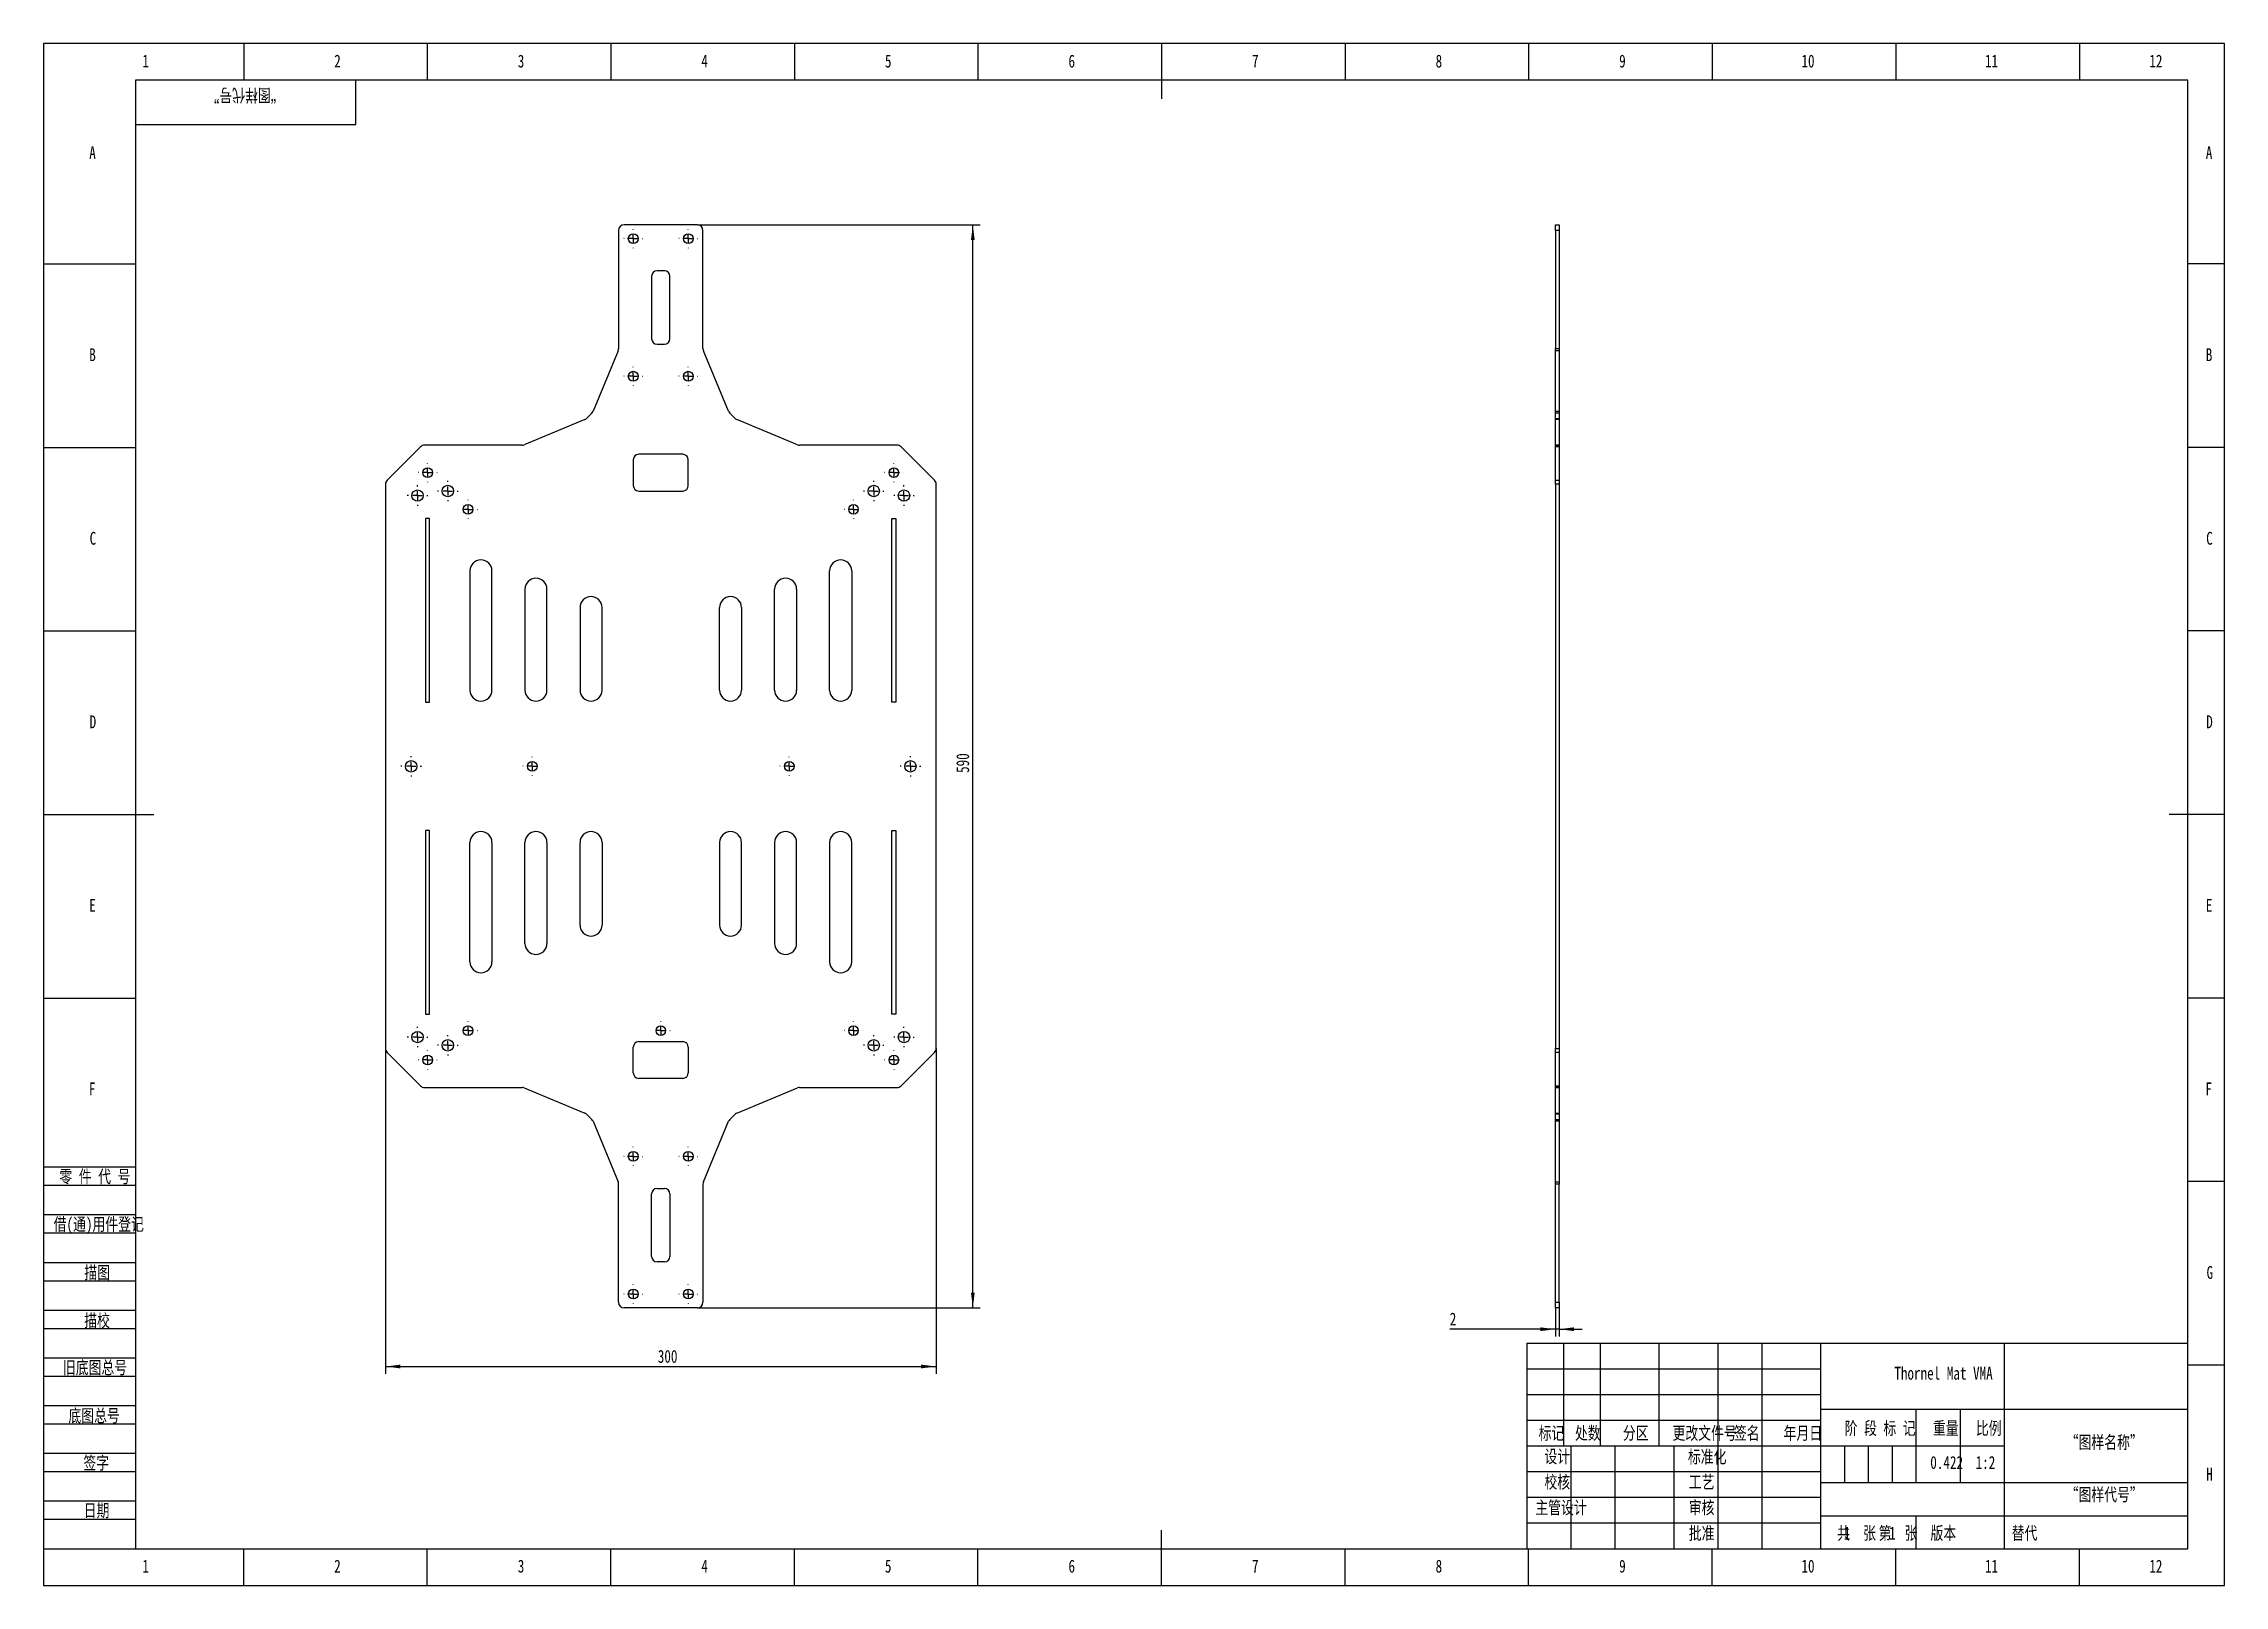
# Model space of a CAD drawing. Header units: millimetres. Extents: x 0 to 594, y 0 to 420.
import ezdxf

# ---------------------------------------------------------------- set-up
doc = ezdxf.new("R2010")
doc.units = ezdxf.units.MM
for name, color, linetype in [('10', 7, 'Continuous'), ('5', 7, 'Continuous'), ('SLD-0', 7, 'Continuous')]:
    doc.layers.add(name, color=color, linetype=linetype)
doc.styles.add('SLDTEXTSTYLE0', font='HYSWLONGFANGSONG.TTF', dxfattribs={"bigfont": 'bigfont'})
doc.styles.add('SLDTEXTSTYLE1', font='长仿宋体', dxfattribs={"bigfont": 'bigfont'})
doc.styles.add('SLDTEXTSTYLE2', font='HYSWLONGFANGSONG.TTF')
doc.dimstyles.new('SLDDIMSTYLE0', dxfattribs={"dimtxt": 3.5, "dimasz": 4.08, "dimexe": 0, "dimexo": 0.0625, "dimgap": 0.875, "dimtad": 2, "dimlfac": 2, "dimrnd": 1e-09, "dimzin": 12, "dimdsep": 46, "dimtxsty": 'SLDTEXTSTYLE2', "dimsah": 1, "dimcen": 0.09, "dimadec": 0, "dimazin": 3, "dimtfac": 1, "dimtofl": 0, "dimtmove": 0, "dimatfit": 3, "dimfxl": 0, "dimfrac": 2, "dimtolj": 1, "dimtzin": 12, "dimarcsym": 0})
doc.dimstyles.new('SLDDIMSTYLE1', dxfattribs={"dimtxt": 3.5, "dimasz": 4.08, "dimexe": 0, "dimexo": 0.0625, "dimgap": 0.875, "dimtad": 2, "dimlfac": 2, "dimrnd": 1e-09, "dimzin": 12, "dimdsep": 46, "dimtxsty": 'SLDTEXTSTYLE2', "dimsah": 1, "dimcen": 0.09, "dimadec": 0, "dimazin": 3, "dimtfac": 1, "dimtmove": 0, "dimatfit": 0, "dimfxl": 0, "dimfrac": 2, "dimtolj": 1, "dimtzin": 12, "dimarcsym": 0})

# ---------------------------------------------------------------- blocks, each defined once
blk = doc.blocks.new('_D')
at = {"layer": '10'}
for p, q in [((93.1, 146.25), (93.1, 57.62)), ((243.1, 146.25), (243.1, 57.62)), ((93.1, 59.62), (243.1, 59.62))]:
    blk.add_line(p, q, dxfattribs=at)
for points in [[(93.1, 59.62), (97.18, 59.12), (97.18, 60.13)], [(243.1, 59.62), (239.02, 60.13), (239.02, 59.12)]]:
    blk.add_solid(points, dxfattribs=at)
at = {"layer": '10', "insert": (167.29, 64.14), "char_height": 3.5, "attachment_point": 1, "style": 'SLDTEXTSTYLE2'}
blk.add_mtext('300', dxfattribs=at)
blk = doc.blocks.new('_D_1')
at = {"layer": '10'}
for p, q in [((178.1, 370.62), (255.1, 370.62)), ((253.1, 75.62), (253.1, 370.62)), ((178.1, 75.62), (255.1, 75.62))]:
    blk.add_line(p, q, dxfattribs=at)
for points in [[(253.1, 370.62), (252.6, 366.54), (253.61, 366.54)], [(253.1, 75.62), (253.61, 79.7), (252.6, 79.7)]]:
    blk.add_solid(points, dxfattribs=at)
at = {"layer": '10', "insert": (248.59, 221.32), "char_height": 3.5, "attachment_point": 1, "rotation": 90, "style": 'SLDTEXTSTYLE2'}
blk.add_mtext('590', dxfattribs=at)
blk = doc.blocks.new('SW_CENTERMARKSYMBOL_0')
at = {"layer": '10', "color": 0}
for p, q in [((-2.5, 0), (-2.6, 0)), ((0, 0), (-1.25, 0)), ((0, 2.5), (0, 2.6)), ((0, 0), (0, 1.25)), ((0, 0), (0, -1.25)), ((0, 0), (1.25, 0)), ((2.5, 0), (2.6, 0)), ((0, -2.5), (0, -2.6))]:
    blk.add_line(p, q, dxfattribs=at)
blk = doc.blocks.new('SW_CENTERMARKSYMBOL_1')
at = {"layer": '10', "color": 0}
for p, q in [((-2.5, 0), (-2.6, 0)), ((0, 0), (-1.25, 0)), ((0, 2.5), (0, 2.6)), ((0, 0), (0, 1.25)), ((0, 0), (0, -1.25)), ((0, 0), (1.25, 0)), ((2.5, 0), (2.6, 0)), ((0, -2.5), (0, -2.6))]:
    blk.add_line(p, q, dxfattribs=at)
blk = doc.blocks.new('SW_CENTERMARKSYMBOL_2')
at = {"layer": '10', "color": 0}
for p, q in [((-2.5, 0), (-2.6, 0)), ((0, 0), (-1.25, 0)), ((0, 2.5), (0, 2.6)), ((0, 0), (0, 1.25)), ((0, 0), (0, -1.25)), ((0, 0), (1.25, 0)), ((2.5, 0), (2.6, 0)), ((0, -2.5), (0, -2.6))]:
    blk.add_line(p, q, dxfattribs=at)
blk = doc.blocks.new('SW_CENTERMARKSYMBOL_3')
at = {"layer": '10', "color": 0}
for p, q in [((-2.5, 0), (-2.6, 0)), ((0, 0), (-1.25, 0)), ((0, 2.5), (0, 2.6)), ((0, 0), (0, 1.25)), ((0, 0), (0, -1.25)), ((0, 0), (1.25, 0)), ((2.5, 0), (2.6, 0)), ((0, -2.5), (0, -2.6))]:
    blk.add_line(p, q, dxfattribs=at)
blk = doc.blocks.new('SW_CENTERMARKSYMBOL_4')
at = {"layer": '10', "color": 0}
for p, q in [((-2.5, 0), (-2.6, 0)), ((0, 0), (-1.25, 0)), ((0, 2.5), (0, 2.6)), ((0, 0), (0, 1.25)), ((0, 0), (0, -1.25)), ((0, 0), (1.25, 0)), ((2.5, 0), (2.6, 0)), ((0, -2.5), (0, -2.6))]:
    blk.add_line(p, q, dxfattribs=at)
blk = doc.blocks.new('SW_CENTERMARKSYMBOL_5')
at = {"layer": '10', "color": 0}
for p, q in [((-2.5, 0), (-2.6, 0)), ((0, 0), (-1.25, 0)), ((0, 2.5), (0, 2.6)), ((0, 0), (0, 1.25)), ((0, 0), (0, -1.25)), ((0, 0), (1.25, 0)), ((2.5, 0), (2.6, 0)), ((0, -2.5), (0, -2.6))]:
    blk.add_line(p, q, dxfattribs=at)
blk = doc.blocks.new('SW_CENTERMARKSYMBOL_6')
at = {"layer": '10', "color": 0}
for p, q in [((-2.5, 0), (-2.6, 0)), ((0, 0), (-1.25, 0)), ((0, 2.5), (0, 2.6)), ((0, 0), (0, 1.25)), ((0, 0), (0, -1.25)), ((0, 0), (1.25, 0)), ((2.5, 0), (2.6, 0)), ((0, -2.5), (0, -2.6))]:
    blk.add_line(p, q, dxfattribs=at)
blk = doc.blocks.new('SW_CENTERMARKSYMBOL_7')
at = {"layer": '10', "color": 0}
for p, q in [((-2.5, 0), (-2.6, 0)), ((0, 0), (-1.25, 0)), ((0, 2.5), (0, 2.6)), ((0, 0), (0, 1.25)), ((0, 0), (0, -1.25)), ((0, 0), (1.25, 0)), ((2.5, 0), (2.6, 0)), ((0, -2.5), (0, -2.6))]:
    blk.add_line(p, q, dxfattribs=at)
blk = doc.blocks.new('SW_CENTERMARKSYMBOL_8')
at = {"layer": '10', "color": 0}
for p, q in [((-2.5, 0), (-2.55, 0)), ((0, 0), (-1.25, 0)), ((0, 2.5), (0, 2.55)), ((0, 0), (0, 1.25)), ((0, 0), (0, -1.25)), ((0, 0), (1.25, 0)), ((2.5, 0), (2.55, 0)), ((0, -2.5), (0, -2.55))]:
    blk.add_line(p, q, dxfattribs=at)
blk = doc.blocks.new('SW_CENTERMARKSYMBOL_9')
at = {"layer": '10', "color": 0}
for p, q in [((-2.5, 0), (-2.55, 0)), ((0, 0), (-1.25, 0)), ((0, 2.5), (0, 2.55)), ((0, 0), (0, 1.25)), ((0, 0), (0, -1.25)), ((0, 0), (1.25, 0)), ((2.5, 0), (2.55, 0)), ((0, -2.5), (0, -2.55))]:
    blk.add_line(p, q, dxfattribs=at)
blk = doc.blocks.new('SW_CENTERMARKSYMBOL_10')
at = {"layer": '10', "color": 0}
for p, q in [((-2.5, 0), (-2.55, 0)), ((0, 0), (-1.25, 0)), ((0, 2.5), (0, 2.55)), ((0, 0), (0, 1.25)), ((0, 0), (0, -1.25)), ((0, 0), (1.25, 0)), ((2.5, 0), (2.55, 0)), ((0, -2.5), (0, -2.55))]:
    blk.add_line(p, q, dxfattribs=at)
blk = doc.blocks.new('SW_CENTERMARKSYMBOL_11')
at = {"layer": '10', "color": 0}
for p, q in [((-2.5, 0), (-2.55, 0)), ((0, 0), (-1.25, 0)), ((0, 2.5), (0, 2.55)), ((0, 0), (0, 1.25)), ((0, 0), (0, -1.25)), ((0, 0), (1.25, 0)), ((2.5, 0), (2.55, 0)), ((0, -2.5), (0, -2.55))]:
    blk.add_line(p, q, dxfattribs=at)
blk = doc.blocks.new('SW_CENTERMARKSYMBOL_12')
at = {"layer": '10', "color": 0}
for p, q in [((-2.5, 0), (-2.8, 0)), ((0, 0), (-1.25, 0)), ((0, 2.5), (0, 2.8)), ((0, 0), (0, 1.25)), ((0, 0), (0, -1.25)), ((0, 0), (1.25, 0)), ((2.5, 0), (2.8, 0)), ((0, -2.5), (0, -2.8))]:
    blk.add_line(p, q, dxfattribs=at)
blk = doc.blocks.new('SW_CENTERMARKSYMBOL_13')
at = {"layer": '10', "color": 0}
for p, q in [((-2.5, 0), (-2.8, 0)), ((0, 0), (-1.25, 0)), ((0, 2.5), (0, 2.8)), ((0, 0), (0, 1.25)), ((0, 0), (0, -1.25)), ((0, 0), (1.25, 0)), ((2.5, 0), (2.8, 0)), ((0, -2.5), (0, -2.8))]:
    blk.add_line(p, q, dxfattribs=at)
blk = doc.blocks.new('SW_CENTERMARKSYMBOL_14')
at = {"layer": '10', "color": 0}
for p, q in [((-2.5, 0), (-2.55, 0)), ((0, 0), (-1.25, 0)), ((0, 2.5), (0, 2.55)), ((0, 0), (0, 1.25)), ((0, 0), (0, -1.25)), ((0, 0), (1.25, 0)), ((2.5, 0), (2.55, 0)), ((0, -2.5), (0, -2.55))]:
    blk.add_line(p, q, dxfattribs=at)
blk = doc.blocks.new('SW_CENTERMARKSYMBOL_15')
at = {"layer": '10', "color": 0}
for p, q in [((-2.5, 0), (-2.55, 0)), ((0, 0), (-1.25, 0)), ((0, 2.5), (0, 2.55)), ((0, 0), (0, 1.25)), ((0, 0), (0, -1.25)), ((0, 0), (1.25, 0)), ((2.5, 0), (2.55, 0)), ((0, -2.5), (0, -2.55))]:
    blk.add_line(p, q, dxfattribs=at)
blk = doc.blocks.new('SW_CENTERMARKSYMBOL_16')
at = {"layer": '10', "color": 0}
for p, q in [((-2.5, 0), (-2.8, 0)), ((0, 0), (-1.25, 0)), ((0, 2.5), (0, 2.8)), ((0, 0), (0, 1.25)), ((0, 0), (0, -1.25)), ((0, 0), (1.25, 0)), ((2.5, 0), (2.8, 0)), ((0, -2.5), (0, -2.8))]:
    blk.add_line(p, q, dxfattribs=at)
blk = doc.blocks.new('SW_CENTERMARKSYMBOL_17')
at = {"layer": '10', "color": 0}
for p, q in [((-2.5, 0), (-2.55, 0)), ((0, 0), (-1.25, 0)), ((0, 2.5), (0, 2.55)), ((0, 0), (0, 1.25)), ((0, 0), (0, -1.25)), ((0, 0), (1.25, 0)), ((2.5, 0), (2.55, 0)), ((0, -2.5), (0, -2.55))]:
    blk.add_line(p, q, dxfattribs=at)
blk = doc.blocks.new('SW_CENTERMARKSYMBOL_18')
at = {"layer": '10', "color": 0}
for p, q in [((-2.5, 0), (-2.55, 0)), ((0, 0), (-1.25, 0)), ((0, 2.5), (0, 2.55)), ((0, 0), (0, 1.25)), ((0, 0), (0, -1.25)), ((0, 0), (1.25, 0)), ((2.5, 0), (2.55, 0)), ((0, -2.5), (0, -2.55))]:
    blk.add_line(p, q, dxfattribs=at)
blk = doc.blocks.new('SW_CENTERMARKSYMBOL_19')
at = {"layer": '10', "color": 0}
for p, q in [((-2.5, 0), (-2.55, 0)), ((0, 0), (-1.25, 0)), ((0, 2.5), (0, 2.55)), ((0, 0), (0, 1.25)), ((0, 0), (0, -1.25)), ((0, 0), (1.25, 0)), ((2.5, 0), (2.55, 0)), ((0, -2.5), (0, -2.55))]:
    blk.add_line(p, q, dxfattribs=at)
blk = doc.blocks.new('SW_CENTERMARKSYMBOL_20')
at = {"layer": '10', "color": 0}
for p, q in [((-2.5, 0), (-2.55, 0)), ((0, 0), (-1.25, 0)), ((0, 2.5), (0, 2.55)), ((0, 0), (0, 1.25)), ((0, 0), (0, -1.25)), ((0, 0), (1.25, 0)), ((2.5, 0), (2.55, 0)), ((0, -2.5), (0, -2.55))]:
    blk.add_line(p, q, dxfattribs=at)
blk = doc.blocks.new('SW_CENTERMARKSYMBOL_21')
at = {"layer": '10', "color": 0}
for p, q in [((-2.5, 0), (-2.55, 0)), ((0, 0), (-1.25, 0)), ((0, 2.5), (0, 2.55)), ((0, 0), (0, 1.25)), ((0, 0), (0, -1.25)), ((0, 0), (1.25, 0)), ((2.5, 0), (2.55, 0)), ((0, -2.5), (0, -2.55))]:
    blk.add_line(p, q, dxfattribs=at)
blk = doc.blocks.new('SW_CENTERMARKSYMBOL_22')
at = {"layer": '10', "color": 0}
for p, q in [((-2.5, 0), (-2.8, 0)), ((0, 0), (-1.25, 0)), ((0, 2.5), (0, 2.8)), ((0, 0), (0, 1.25)), ((0, 0), (0, -1.25)), ((0, 0), (1.25, 0)), ((2.5, 0), (2.8, 0)), ((0, -2.5), (0, -2.8))]:
    blk.add_line(p, q, dxfattribs=at)
blk = doc.blocks.new('SW_CENTERMARKSYMBOL_23')
at = {"layer": '10', "color": 0}
for p, q in [((-2.5, 0), (-2.8, 0)), ((0, 0), (-1.25, 0)), ((0, 2.5), (0, 2.8)), ((0, 0), (0, 1.25)), ((0, 0), (0, -1.25)), ((0, 0), (1.25, 0)), ((2.5, 0), (2.8, 0)), ((0, -2.5), (0, -2.8))]:
    blk.add_line(p, q, dxfattribs=at)
blk = doc.blocks.new('SW_CENTERMARKSYMBOL_24')
at = {"layer": '10', "color": 0}
for p, q in [((-2.5, 0), (-2.8, 0)), ((0, 0), (-1.25, 0)), ((0, 2.5), (0, 2.8)), ((0, 0), (0, 1.25)), ((0, 0), (0, -1.25)), ((0, 0), (1.25, 0)), ((2.5, 0), (2.8, 0)), ((0, -2.5), (0, -2.8))]:
    blk.add_line(p, q, dxfattribs=at)
blk = doc.blocks.new('SW_CENTERMARKSYMBOL_25')
at = {"layer": '10', "color": 0}
for p, q in [((-2.5, 0), (-2.8, 0)), ((0, 0), (-1.25, 0)), ((0, 2.5), (0, 2.8)), ((0, 0), (0, 1.25)), ((0, 0), (0, -1.25)), ((0, 0), (1.25, 0)), ((2.5, 0), (2.8, 0)), ((0, -2.5), (0, -2.8))]:
    blk.add_line(p, q, dxfattribs=at)
blk = doc.blocks.new('SW_CENTERMARKSYMBOL_26')
at = {"layer": '10', "color": 0}
for p, q in [((-2.5, 0), (-2.8, 0)), ((0, 0), (-1.25, 0)), ((0, 2.5), (0, 2.8)), ((0, 0), (0, 1.25)), ((0, 0), (0, -1.25)), ((0, 0), (1.25, 0)), ((2.5, 0), (2.8, 0)), ((0, -2.5), (0, -2.8))]:
    blk.add_line(p, q, dxfattribs=at)
blk = doc.blocks.new('SW_CENTERMARKSYMBOL_27')
at = {"layer": '10', "color": 0}
for p, q in [((-2.5, 0), (-2.8, 0)), ((0, 0), (-1.25, 0)), ((0, 2.5), (0, 2.8)), ((0, 0), (0, 1.25)), ((0, 0), (0, -1.25)), ((0, 0), (1.25, 0)), ((2.5, 0), (2.8, 0)), ((0, -2.5), (0, -2.8))]:
    blk.add_line(p, q, dxfattribs=at)
blk = doc.blocks.new('SW_CENTERMARKSYMBOL_28')
at = {"layer": '10', "color": 0}
for p, q in [((-2.5, 0), (-2.8, 0)), ((0, 0), (-1.25, 0)), ((0, 2.5), (0, 2.8)), ((0, 0), (0, 1.25)), ((0, 0), (0, -1.25)), ((0, 0), (1.25, 0)), ((2.5, 0), (2.8, 0)), ((0, -2.5), (0, -2.8))]:
    blk.add_line(p, q, dxfattribs=at)
blk = doc.blocks.new('_D_2')
at = {"layer": '10'}
for p, q in [((411.77, 75.62), (411.77, 67.79)), ((412.77, 75.62), (412.77, 67.79)), ((411.77, 69.79), (383, 69.79)), ((412.77, 69.79), (411.77, 69.79)), ((412.77, 69.79), (419.12, 69.79))]:
    blk.add_line(p, q, dxfattribs=at)
for points in [[(411.77, 69.79), (407.69, 70.3), (407.69, 69.28)], [(412.77, 69.79), (416.85, 69.28), (416.85, 70.3)]]:
    blk.add_solid(points, dxfattribs=at)
at = {"layer": '10', "insert": (383, 74.3), "char_height": 3.5, "attachment_point": 1, "style": 'SLDTEXTSTYLE2'}
blk.add_mtext('2', dxfattribs=at)

msp = doc.modelspace()

# ---------------------------------------------------------------- linework, layer by layer
at = {"color": 7, "linetype": 'Continuous', "lineweight": 25}
for p, q in [((156.6038, 369.1244), (156.6038, 336.9228)), ((178.1038, 370.6244), (158.1038, 370.6244)), ((179.6038, 336.9228), (179.6038, 369.1244)), ((411.767, 370.6244), (412.767, 370.6244)), ((411.767, 369.1244), (411.767, 370.6244)), ((412.767, 369.1244), (411.767, 369.1244)), ((411.767, 369.1244), (411.767, 336.9228)), ((412.767, 370.6244), (412.767, 369.1244)), ((412.767, 369.1244), (412.767, 336.9228)), ((165.6038, 356.6244), (165.6038, 339.6244)), ((169.1038, 358.1244), (167.1038, 358.1244)), ((170.6038, 339.6244), (170.6038, 356.6244)), ((156.4896, 336.3487), (149.6469, 319.829)), ((167.1038, 338.1244), (169.1038, 338.1244)), ((186.5607, 319.829), (179.718, 336.3487)), ((411.767, 336.9228), (412.767, 336.9228)), ((411.767, 336.3487), (411.767, 336.9228)), ((412.767, 336.3487), (411.767, 336.3487)), ((411.767, 319.829), (411.767, 336.3487)), ((412.767, 336.9228), (412.767, 336.3487)), ((412.767, 336.3487), (412.767, 319.829)), ((147.3992, 317.5813), (130.8794, 310.7386)), ((149.3217, 319.3423), (147.8858, 317.9064)), ((188.3217, 317.9064), (186.8858, 319.3423)), ((205.3281, 310.7386), (188.8084, 317.5813)), ((411.767, 319.829), (412.767, 319.829)), ((411.767, 319.3423), (411.767, 319.829)), ((412.767, 319.3423), (411.767, 319.3423)), ((411.767, 317.9064), (411.767, 319.3423)), ((411.767, 317.9064), (412.767, 317.9064)), ((411.767, 317.5813), (411.767, 317.9064)), ((412.767, 317.5813), (411.767, 317.5813)), ((411.767, 310.7386), (411.767, 317.5813)), ((412.767, 319.829), (412.767, 319.3423)), ((412.767, 319.3423), (412.767, 317.9064)), ((412.767, 317.9064), (412.767, 317.5813)), ((412.767, 317.5813), (412.767, 310.7386)), ((102.6645, 310.1851), (93.5431, 301.0637)), ((130.3054, 310.6244), (103.7251, 310.6244)), ((232.4825, 310.6244), (205.9022, 310.6244)), ((242.6645, 301.0637), (233.5431, 310.1851)), ((411.767, 310.7386), (412.767, 310.7386)), ((411.767, 310.6244), (411.767, 310.7386)), ((411.767, 310.6244), (412.767, 310.6244)), ((411.767, 310.1851), (411.767, 310.6244)), ((412.767, 310.1851), (411.767, 310.1851)), ((411.767, 301.0637), (411.767, 310.1851)), ((412.767, 310.7386), (412.767, 310.6244)), ((412.767, 310.6244), (412.767, 310.1851)), ((412.767, 310.1851), (412.767, 301.0637)), ((160.6038, 306.6244), (160.6038, 299.6244)), ((174.1038, 308.1244), (162.1038, 308.1244)), ((175.6038, 299.6244), (175.6038, 306.6244)), ((93.1038, 300.0031), (93.1038, 146.2457)), ((162.1038, 298.1244), (174.1038, 298.1244)), ((243.1038, 146.2457), (243.1038, 300.0031)), ((411.767, 301.0637), (412.767, 301.0637)), ((411.767, 300.0031), (411.767, 301.0637)), ((412.767, 300.0031), (411.767, 300.0031)), ((411.767, 300.0031), (411.767, 146.2457)), ((412.767, 301.0637), (412.767, 300.0031)), ((412.767, 300.0031), (412.767, 146.2457)), ((104.0538, 290.6244), (104.0538, 240.6244)), ((105.1538, 290.6244), (104.0538, 290.6244)), ((105.1538, 240.6244), (105.1538, 290.6244)), ((231.0538, 290.6244), (232.1538, 290.6244)), ((231.0538, 240.6244), (231.0538, 290.6244)), ((232.1538, 290.6244), (232.1538, 240.6244)), ((116.1038, 276.3744), (116.1038, 243.8744)), ((122.1038, 243.8744), (122.1038, 276.3744)), ((214.1038, 243.8744), (214.1038, 276.3744)), ((220.1038, 276.3744), (220.1038, 243.8744)), ((131.1038, 271.3744), (131.1038, 243.8744)), ((137.1038, 243.8744), (137.1038, 271.3744)), ((199.1038, 243.8744), (199.1038, 271.3744)), ((205.1038, 271.3744), (205.1038, 243.8744)), ((146.1038, 266.3744), (146.1038, 243.8744)), ((152.1038, 243.8744), (152.1038, 266.3744)), ((184.1038, 243.8744), (184.1038, 266.3744)), ((190.1038, 266.3744), (190.1038, 243.8744)), ((104.0538, 240.6244), (105.1538, 240.6244)), ((232.1538, 240.6244), (231.0538, 240.6244)), ((104.0538, 205.6244), (104.0538, 155.6244)), ((105.1538, 205.6244), (104.0538, 205.6244)), ((105.1538, 155.6244), (105.1538, 205.6244)), ((116.1038, 169.8744), (116.1038, 202.3744)), ((122.1038, 202.3744), (122.1038, 169.8744)), ((131.1038, 174.8744), (131.1038, 202.3744)), ((137.1038, 202.3744), (137.1038, 174.8744)), ((146.1038, 179.8744), (146.1038, 202.3744)), ((152.1038, 202.3744), (152.1038, 179.8744)), ((184.1038, 202.3744), (184.1038, 179.8744)), ((190.1038, 179.8744), (190.1038, 202.3744)), ((199.1038, 202.3744), (199.1038, 174.8744)), ((205.1038, 174.8744), (205.1038, 202.3744)), ((214.1038, 202.3744), (214.1038, 169.8744)), ((220.1038, 169.8744), (220.1038, 202.3744)), ((231.0538, 205.6244), (232.1538, 205.6244)), ((231.0538, 155.6244), (231.0538, 205.6244)), ((232.1538, 205.6244), (232.1538, 155.6244)), ((104.0538, 155.6244), (105.1538, 155.6244)), ((232.1538, 155.6244), (231.0538, 155.6244)), ((93.5431, 145.1851), (102.6645, 136.0637)), ((160.6038, 139.6244), (160.6038, 146.6244)), ((162.1038, 148.1244), (174.1038, 148.1244)), ((175.6038, 146.6244), (175.6038, 139.6244)), ((233.5431, 136.0637), (242.6645, 145.1851)), ((411.767, 146.2457), (412.767, 146.2457)), ((411.767, 145.1851), (411.767, 146.2457)), ((412.767, 145.1851), (411.767, 145.1851)), ((411.767, 136.0637), (411.767, 145.1851)), ((412.767, 146.2457), (412.767, 145.1851)), ((412.767, 145.1851), (412.767, 136.0637)), ((174.1038, 138.1244), (162.1038, 138.1244)), ((103.7251, 135.6244), (130.3054, 135.6244)), ((130.8794, 135.5102), (147.3992, 128.6675)), ((188.8084, 128.6675), (205.3281, 135.5102)), ((205.9022, 135.6244), (232.4825, 135.6244)), ((411.767, 136.0637), (412.767, 136.0637)), ((411.767, 135.6244), (411.767, 136.0637)), ((412.767, 135.6244), (411.767, 135.6244)), ((411.767, 135.5102), (411.767, 135.6244)), ((412.767, 135.5102), (411.767, 135.5102)), ((411.767, 128.6675), (411.767, 135.5102)), ((412.767, 136.0637), (412.767, 135.6244)), ((412.767, 135.6244), (412.767, 135.5102)), ((412.767, 135.5102), (412.767, 128.6675)), ((147.8858, 128.3423), (149.3217, 126.9064)), ((149.6469, 126.4198), (156.4896, 109.9)), ((179.718, 109.9), (186.5607, 126.4198)), ((186.8858, 126.9064), (188.3217, 128.3423)), ((411.767, 128.6675), (412.767, 128.6675)), ((411.767, 128.3423), (411.767, 128.6675)), ((412.767, 128.3423), (411.767, 128.3423)), ((411.767, 126.9064), (411.767, 128.3423)), ((411.767, 126.9064), (412.767, 126.9064)), ((411.767, 126.4198), (411.767, 126.9064)), ((412.767, 126.4198), (411.767, 126.4198)), ((411.767, 109.9), (411.767, 126.4198)), ((412.767, 128.6675), (412.767, 128.3423)), ((412.767, 128.3423), (412.767, 126.9064)), ((412.767, 126.9064), (412.767, 126.4198)), ((412.767, 126.4198), (412.767, 109.9)), ((156.6038, 77.1244), (156.6038, 109.326)), ((167.1038, 108.1244), (169.1038, 108.1244)), ((179.6038, 109.326), (179.6038, 77.1244)), ((411.767, 109.9), (412.767, 109.9)), ((411.767, 109.326), (411.767, 109.9)), ((412.767, 109.326), (411.767, 109.326)), ((411.767, 77.1244), (411.767, 109.326)), ((412.767, 109.9), (412.767, 109.326)), ((412.767, 77.1244), (412.767, 109.326)), ((165.6038, 89.6244), (165.6038, 106.6244)), ((170.6038, 106.6244), (170.6038, 89.6244)), ((169.1038, 88.1244), (167.1038, 88.1244)), ((178.1038, 75.6244), (158.1038, 75.6244)), ((411.767, 77.1244), (412.767, 77.1244)), ((411.767, 75.6244), (411.767, 77.1244)), ((412.767, 75.6244), (411.767, 75.6244)), ((412.767, 77.1244), (412.767, 75.6244))]:
    msp.add_line(p, q, dxfattribs=at)
for centre, radius in [((160.6038, 366.8744), 1.35), ((175.6038, 366.8744), 1.35), ((160.6038, 329.3744), 1.35), ((175.6038, 329.3744), 1.35), ((104.6038, 303.1244), 1.3), ((231.6038, 303.1244), 1.3), ((101.8538, 296.8744), 1.55), ((110.1038, 298.1244), 1.55), ((226.1038, 298.1244), 1.55), ((234.3538, 296.8744), 1.55), ((115.6038, 293.1244), 1.3), ((220.6038, 293.1244), 1.3), ((100.1038, 223.1244), 1.55), ((133.1038, 223.1244), 1.3), ((203.1038, 223.1244), 1.3), ((236.1038, 223.1244), 1.55), ((101.8538, 149.3744), 1.55), ((110.1038, 147.1244), 1.55), ((115.6038, 151.1244), 1.3), ((168.1038, 151.1244), 1.3), ((220.6038, 151.1244), 1.3), ((226.1038, 147.1244), 1.55), ((234.3538, 149.3744), 1.55), ((104.6038, 143.1244), 1.3), ((231.6038, 143.1244), 1.3), ((160.6038, 116.8744), 1.35), ((175.6038, 116.8744), 1.35), ((160.6038, 79.3744), 1.35), ((175.6038, 79.3744), 1.35)]:
    msp.add_circle(centre, radius, dxfattribs=at)
for centre, radius, start, end in [((158.1038, 369.1244), 1.5, 90, 180), ((178.1038, 369.1244), 1.5, 0, 90), ((167.1038, 356.6244), 1.5, 90, 180), ((169.1038, 356.6244), 1.5, 0, 90), ((167.1038, 339.6244), 1.5, 180, 270), ((169.1038, 339.6244), 1.5, 270, 0), ((155.1038, 336.9228), 1.5, 337.5, 0), ((181.1038, 336.9228), 1.5, 180, 202.5), ((146.8252, 318.9671), 1.5, 292.5, 315), ((148.2611, 320.403), 1.5, 315, 337.5), ((187.9465, 320.403), 1.5, 202.5, 225), ((189.3824, 318.9671), 1.5, 225, 247.5), ((103.7251, 309.1244), 1.5, 90, 135), ((130.3054, 312.1244), 1.5, 270, 292.5), ((205.9022, 312.1244), 1.5, 247.5, 270), ((232.4825, 309.1244), 1.5, 45, 90), ((162.1038, 306.6244), 1.5, 90, 180), ((174.1038, 306.6244), 1.5, 0, 90), ((94.6038, 300.0031), 1.5, 135, 180), ((162.1038, 299.6244), 1.5, 180, 270), ((174.1038, 299.6244), 1.5, 270, 0), ((241.6038, 300.0031), 1.5, 0, 45), ((119.1038, 276.3744), 3, 0, 180), ((217.1038, 276.3744), 3, 0, 180), ((134.1038, 271.3744), 3, 0, 180), ((202.1038, 271.3744), 3, 0, 180), ((149.1038, 266.3744), 3, 0, 180), ((187.1038, 266.3744), 3, 0, 180), ((119.1038, 243.8744), 3, 180, 0), ((134.1038, 243.8744), 3, 180, 0), ((149.1038, 243.8744), 3, 180, 0), ((187.1038, 243.8744), 3, 180, 0), ((202.1038, 243.8744), 3, 180, 0), ((217.1038, 243.8744), 3, 180, 0), ((119.1038, 202.3744), 3, 0, 180), ((134.1038, 202.3744), 3, 0, 180), ((149.1038, 202.3744), 3, 0, 180), ((187.1038, 202.3744), 3, 0, 180), ((202.1038, 202.3744), 3, 0, 180), ((217.1038, 202.3744), 3, 0, 180), ((149.1038, 179.8744), 3, 180, 0), ((187.1038, 179.8744), 3, 180, 0), ((134.1038, 174.8744), 3, 180, 0), ((202.1038, 174.8744), 3, 180, 0), ((119.1038, 169.8744), 3, 180, 0), ((217.1038, 169.8744), 3, 180, 0), ((94.6038, 146.2457), 1.5, 180, 225), ((162.1038, 146.6244), 1.5, 90, 180), ((174.1038, 146.6244), 1.5, 360, 90), ((241.6038, 146.2457), 1.5, 315, 0), ((162.1038, 139.6244), 1.5, 180, 270), ((174.1038, 139.6244), 1.5, 270, 0), ((103.7251, 137.1244), 1.5, 225, 270), ((130.3054, 134.1244), 1.5, 67.5, 90), ((205.9022, 134.1244), 1.5, 90, 112.5), ((232.4825, 137.1244), 1.5, 270, 315), ((146.8252, 127.2817), 1.5, 45, 67.5), ((148.2611, 125.8458), 1.5, 22.5, 45), ((187.9465, 125.8458), 1.5, 135, 157.5), ((189.3824, 127.2817), 1.5, 112.5, 135), ((155.1038, 109.326), 1.5, 0, 22.5), ((167.1038, 106.6244), 1.5, 90, 180), ((169.1038, 106.6244), 1.5, 0, 90), ((181.1038, 109.326), 1.5, 157.5, 180), ((167.1038, 89.6244), 1.5, 180, 270), ((169.1038, 89.6244), 1.5, 270, 0), ((158.1038, 77.1244), 1.5, 180, 270), ((178.1038, 77.1244), 1.5, 270, 0)]:
    msp.add_arc(centre, radius, start, end, dxfattribs=at)
at = {"layer": '5', "color": 7}
for p, q in [((594.0053, 420), (0, 420)), ((0, 420), (0, 0)), ((594.0053, 0), (594.0053, 420)), ((0, 114), (25, 114)), ((0, 109), (25, 109)), ((0, 101), (25, 101)), ((0, 96), (25, 96)), ((0, 88), (25, 88)), ((0, 83), (25, 83)), ((0, 75), (25, 75)), ((0, 70), (25, 70)), ((0, 62), (25, 62)), ((0, 57), (25, 57)), ((404, 59), (484, 59)), ((0, 49), (25, 49)), ((404, 52), (484, 52)), ((0, 44), (25, 44)), ((0, 36), (25, 36)), ((490.5, 38), (490.5, 28)), ((497, 38), (497, 28)), ((503.5, 38), (503.5, 28)), ((0, 31), (25, 31)), ((0, 23), (25, 23)), ((0, 18), (25, 18)), ((0, 0), (594.0053, 0))]:
    msp.add_line(p, q, dxfattribs=at)
at = {"layer": '5'}
for p, q in [((54.5, 420), (54.5, 410)), ((104.5, 420), (104.5, 410)), ((154.5, 420), (154.5, 410)), ((204.5, 420), (204.5, 410)), ((254.5, 420), (254.5, 410)), ((354.5, 420), (354.5, 410)), ((404.5, 420), (404.5, 410)), ((454.5, 420), (454.5, 410)), ((504.5, 420), (504.5, 410)), ((554.5, 420), (554.5, 410)), ((0, 360), (25, 360)), ((594.0053, 360), (584.0053, 360)), ((0, 310), (25, 310)), ((594.0053, 310), (584.0053, 310)), ((0, 260), (25, 260)), ((594.0053, 260), (584.0053, 260)), ((0, 160), (25, 160)), ((594.0053, 160), (584.0053, 160)), ((594.0053, 110), (584.0053, 110)), ((594.0053, 60), (584.0053, 60)), ((54.5, 0), (54.5, 10)), ((104.5, 0), (104.5, 10)), ((154.5, 0), (154.5, 10)), ((204.5, 0), (204.5, 10)), ((254.5, 0), (254.5, 10)), ((354.5, 0), (354.5, 10)), ((404.5, 0), (404.5, 10)), ((454.5, 0), (454.5, 10)), ((504.5, 0), (504.5, 10)), ((554.5, 0), (554.5, 10))]:
    msp.add_line(p, q, dxfattribs=at)
at = {"layer": '5', "lineweight": 25}
for p, q in [((304.5027, 420), (304.5027, 405)), ((0, 210), (30, 210)), ((594.0053, 210), (579.0053, 210)), ((304.5027, 0), (304.5027, 15))]:
    msp.add_line(p, q, dxfattribs=at)
at = {"layer": '5', "color": 7, "lineweight": 25}
for p, q in [((584.0053, 410), (25, 410)), ((25, 410), (25, 10)), ((85, 398), (85, 410)), ((584.0053, 10), (584.0053, 410)), ((25, 398), (85, 398)), ((404, 66), (584, 66)), ((404, 66), (404, 10)), ((414, 66), (414, 38)), ((424, 66), (424, 38)), ((440, 66), (440, 38)), ((456, 66), (456, 10)), ((468, 66), (468, 38)), ((484, 66), (484, 10)), ((534, 66), (534, 38)), ((484, 48), (584, 48)), ((510, 48), (510, 28)), ((522, 48), (522, 28)), ((404, 45), (484, 45)), ((404, 38), (534, 38)), ((416, 38), (416, 10)), ((428, 38), (428, 10)), ((444, 38), (444, 10)), ((468, 38), (468, 10)), ((534, 38), (534, 10)), ((404, 31), (484, 31)), ((404, 24), (484, 24)), ((484, 28), (584, 28)), ((484.0053, 18.9847), (584.0053, 18.9847)), ((510, 18.9847), (510, 10)), ((404, 17), (484, 17)), ((0, 10), (584.0053, 10))]:
    msp.add_line(p, q, dxfattribs=at)

# ---------------------------------------------------------------- block references
at = {"layer": '10'}
for name, p in [('SW_CENTERMARKSYMBOL_1', (160.6038, 366.8744)), ('SW_CENTERMARKSYMBOL_2', (175.6038, 366.8744)), ('SW_CENTERMARKSYMBOL_3', (160.6038, 329.3744)), ('SW_CENTERMARKSYMBOL_0', (175.6038, 329.3744)), ('SW_CENTERMARKSYMBOL_10', (104.6038, 303.1244)), ('SW_CENTERMARKSYMBOL_11', (231.6038, 303.1244)), ('SW_CENTERMARKSYMBOL_26', (101.8538, 296.8744)), ('SW_CENTERMARKSYMBOL_22', (110.1038, 298.1244)), ('SW_CENTERMARKSYMBOL_16', (226.1038, 298.1244)), ('SW_CENTERMARKSYMBOL_25', (234.3538, 296.8744)), ('SW_CENTERMARKSYMBOL_15', (115.6038, 293.1244)), ('SW_CENTERMARKSYMBOL_14', (220.6038, 293.1244)), ('SW_CENTERMARKSYMBOL_12', (100.1038, 223.1244)), ('SW_CENTERMARKSYMBOL_13', (236.1038, 223.1244)), ('SW_CENTERMARKSYMBOL_18', (133.1038, 223.1244)), ('SW_CENTERMARKSYMBOL_17', (203.1038, 223.1244)), ('SW_CENTERMARKSYMBOL_27', (101.8538, 149.3744)), ('SW_CENTERMARKSYMBOL_24', (110.1038, 147.1244)), ('SW_CENTERMARKSYMBOL_19', (115.6038, 151.1244)), ('SW_CENTERMARKSYMBOL_20', (168.1038, 151.1244)), ('SW_CENTERMARKSYMBOL_21', (220.6038, 151.1244)), ('SW_CENTERMARKSYMBOL_23', (226.1038, 147.1244)), ('SW_CENTERMARKSYMBOL_28', (234.3538, 149.3744)), ('SW_CENTERMARKSYMBOL_9', (104.6038, 143.1244)), ('SW_CENTERMARKSYMBOL_8', (231.6038, 143.1244)), ('SW_CENTERMARKSYMBOL_7', (160.6038, 116.8744)), ('SW_CENTERMARKSYMBOL_4', (175.6038, 116.8744)), ('SW_CENTERMARKSYMBOL_5', (160.6038, 79.3744)), ('SW_CENTERMARKSYMBOL_6', (175.6038, 79.3744))]:
    msp.add_blockref(name, p, dxfattribs=at)

# ---------------------------------------------------------------- texts
at = {"layer": '10', "char_height": 3.5}
for s, insert, attachment_point, style in [('1', (27.7944, 416.9973), 2, 'SLDTEXTSTYLE2'), ('2', (80.0444, 416.9973), 2, 'SLDTEXTSTYLE2'), ('3', (130.0444, 416.9973), 2, 'SLDTEXTSTYLE2'), ('4', (180.0444, 416.9973), 2, 'SLDTEXTSTYLE2'), ('5', (230.0444, 416.9973), 2, 'SLDTEXTSTYLE2'), ('6', (280.0469, 416.9973), 2, 'SLDTEXTSTYLE2'), ('7', (330.0469, 416.9973), 2, 'SLDTEXTSTYLE2'), ('8', (380.0469, 416.9973), 2, 'SLDTEXTSTYLE2'), ('9', (430.0469, 416.9973), 2, 'SLDTEXTSTYLE2'), ('10', (480.5889, 416.9973), 2, 'SLDTEXTSTYLE2'), ('11', (530.5889, 416.9973), 2, 'SLDTEXTSTYLE2'), ('12', (575.3439, 416.9973), 2, 'SLDTEXTSTYLE2'), ('A', (13.3203, 392.0551), 2, 'SLDTEXTSTYLE2'), ('A', (589.8303, 392.0551), 2, 'SLDTEXTSTYLE2'), ('B', (13.3203, 336.9973), 2, 'SLDTEXTSTYLE2'), ('B', (589.8303, 336.9973), 2, 'SLDTEXTSTYLE2'), ('C', (13.4273, 286.9973), 2, 'SLDTEXTSTYLE2'), ('C', (589.9373, 286.9973), 2, 'SLDTEXTSTYLE2'), ('D', (13.4297, 236.9973), 2, 'SLDTEXTSTYLE2'), ('D', (589.9397, 236.9973), 2, 'SLDTEXTSTYLE2'), ('E', (13.3179, 186.9973), 2, 'SLDTEXTSTYLE2'), ('E', (589.8279, 186.9973), 2, 'SLDTEXTSTYLE2'), ('F', (13.2243, 136.9973), 2, 'SLDTEXTSTYLE2'), ('F', (589.7343, 136.9973), 2, 'SLDTEXTSTYLE2'), ('G', (590.0491, 86.9973), 2, 'SLDTEXTSTYLE2'), ('Thornel Mat VMA', (517.5053, 59.5449), 2, 'SLDTEXTSTYLE2'), ('\\M+18167图样\\M+196BC\\M+18FCC\\M+18168', (561.278, 40.7293), 2, 'SLDTEXTSTYLE0'), ('0.422', (518.3579, 35.2366), 2, 'SLDTEXTSTYLE2'), ('H', (589.9397, 32.0551), 2, 'SLDTEXTSTYLE2'), ('\\M+18167图样\\M+191E3\\M+18D86\\M+18168', (561.2804, 26.4973), 2, 'SLDTEXTSTYLE0'), ('\\M+18EE5\\M+18AC7设计', (413.3197, 22.9442), 2, 'SLDTEXTSTYLE0'), ('1', (490.3401, 15.9971), 1, 'SLDTEXTSTYLE2'), ('1', (502.6937, 15.9971), 1, 'SLDTEXTSTYLE2'), ('1', (27.7944, 6.9973), 2, 'SLDTEXTSTYLE2'), ('2', (80.0444, 6.9973), 2, 'SLDTEXTSTYLE2'), ('3', (130.0444, 6.9973), 2, 'SLDTEXTSTYLE2'), ('4', (180.0444, 6.9973), 2, 'SLDTEXTSTYLE2'), ('5', (230.0444, 6.9973), 2, 'SLDTEXTSTYLE2'), ('6', (280.0469, 6.9973), 2, 'SLDTEXTSTYLE2'), ('7', (330.0469, 6.9973), 2, 'SLDTEXTSTYLE2'), ('8', (380.0469, 6.9973), 2, 'SLDTEXTSTYLE2'), ('9', (430.0469, 6.9973), 2, 'SLDTEXTSTYLE2'), ('10', (480.5889, 6.9973), 2, 'SLDTEXTSTYLE2'), ('11', (530.5889, 6.9973), 2, 'SLDTEXTSTYLE2'), ('12', (575.3439, 6.9973), 2, 'SLDTEXTSTYLE2')]:
    msp.add_mtext(s, dxfattribs=dict(at, insert=insert, attachment_point=attachment_point, style=style))
at = {"layer": '10', "color": 7, "char_height": 3.5, "style": 'SLDTEXTSTYLE0'}
for s, insert, attachment_point in [('\\M+197EB \\M+18C8F \\M+191E3 \\M+18D86', (4.2849, 113.1242), 1), ('\\M+18ED8(\\M+192CA)\\M+19770\\M+18C8F\\M+1936F记', (2.7355, 100.137), 1), ('\\M+19560图', (14.592, 86.9834), 2), ('\\M+19560\\M+18D5A', (14.5594, 73.8814), 2), ('\\M+18B8C\\M+192EA图总\\M+18D86', (5.2617, 61.0888), 1), ('\\M+192EA图总\\M+18D86', (6.7617, 47.9751), 1), ('标记', (410.7069, 43.2318), 2), ('处\\M+19094', (420.6068, 43.2318), 2), ('\\M+195AA\\M+18BE6', (433.657, 43.2318), 2), ('\\M+18D58\\M+189FC\\M+195B6\\M+18C8F\\M+18D86', (452.4385, 43.2318), 2), ('签\\M+196BC', (463.9034, 43.2318), 2), ('\\M+1944E\\M+18C8E\\M+193FA', (479.1786, 43.2318), 2), ('阶 \\M+19269 标 记', (500.2491, 44.5695), 2), ('\\M+18F64\\M+197CA', (518.1158, 44.5695), 2), ('\\M+194E4\\M+197E1', (529.8167, 44.5695), 2), ('  签\\M+18E9A', (12.554, 35.1094), 2), ('设计', (412.3013, 36.8674), 2), ('标\\M+18F79\\M+189BB', (453.1274, 36.8018), 2), ('\\M+18D5A\\M+18A6A', (412.3004, 29.9213), 2), ('\\M+18D48艺', (451.6261, 29.9213), 2), ('  \\M+193FA\\M+18AFA', (12.6312, 22.1483), 2), ('审\\M+18A6A', (451.6255, 22.9442), 2), ('\\M+194E1\\M+18F79', (451.6076, 15.9569), 2), ('\\M+18BA4  张 ', (493.8233, 15.9971), 2), ('\\M+191E6  张', (505.1161, 15.9971), 2), ('\\M+194C5\\M+1967B', (517.4528, 15.9971), 2)]:
    msp.add_mtext(s, dxfattribs=dict(at, insert=insert, attachment_point=attachment_point))
at = {"layer": 'SLD-0', "insert": (54.8776, 404.1521), "char_height": 3.5, "attachment_point": 2, "rotation": 180, "style": 'SLDTEXTSTYLE1'}
msp.add_mtext('\\M+18167图样\\M+191E3\\M+18D86\\M+18168', dxfattribs=at)
at = {"layer": 'SLD-0', "char_height": 3.5}
for s, insert, attachment_point, style in [('1:2', (528.9242, 35.2366), 2, 'SLDTEXTSTYLE2'), ('\\M+191D6\\M+191E3', (536.0783, 15.9971), 1, 'SLDTEXTSTYLE0')]:
    msp.add_mtext(s, dxfattribs=dict(at, insert=insert, attachment_point=attachment_point, style=style))

# ---------------------------------------------------------------- dimensions: what is measured, and where the dimension line sits
at = {"layer": '10'}
dim = msp.add_linear_dim(base=(253.1038, 370.6244), p1=(178.1038, 75.6244), p2=(178.1038, 370.6244), angle=90, dimstyle='SLDDIMSTYLE0', dxfattribs=at)
dim.commit()
dim.dimension.update_dxf_attribs({"geometry": '_D_1', "text_midpoint": (253.1038, 223.6197), "dimtype": 160})
for base, p1, p2, dimstyle, picture, middle in [((243.1038, 59.6244), (93.1038, 146.2457), (243.1038, 146.2457), 'SLDDIMSTYLE0', '_D', (169.5896, 59.6244)), ((411.767, 69.7928), (412.767, 75.6244), (411.767, 75.6244), 'SLDDIMSTYLE1', '_D_2', (383.767, 69.7928))]:
    dim = msp.add_linear_dim(base=base, p1=p1, p2=p2, dimstyle=dimstyle, dxfattribs=at)
    dim.commit()
    dim.dimension.update_dxf_attribs({"geometry": picture, "text_midpoint": middle, "dimtype": 160})

doc.saveas('drawing.dxf')
